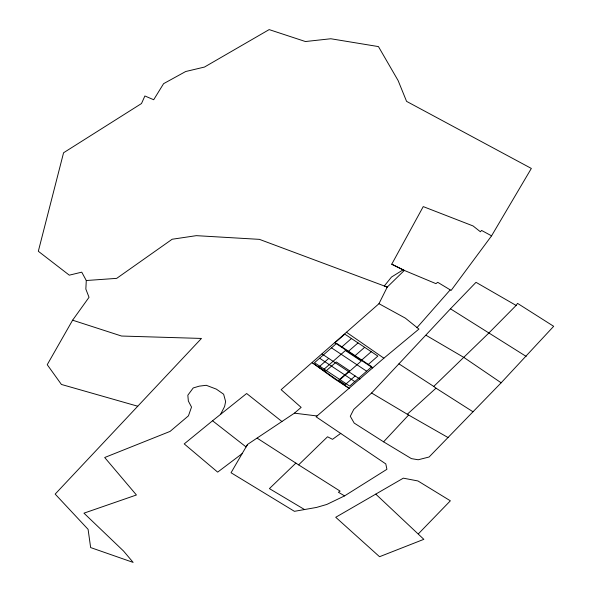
<?xml version="1.0" encoding="UTF-8"?>
<svg xmlns="http://www.w3.org/2000/svg" width="592" height="592" viewBox="0 0 592 592"><rect width="100%" height="100%" fill="white"/><g stroke="black" fill="none" stroke-linecap="round" stroke-linejoin="round"><path stroke-width="0.89" d="M491.567 235.845L481.57 230.429L480.401 231.775L473.06 225.944L423.243 206.601L391.741 264.21L404.329 270.426L435.941 283.649L437.703 282.303L451.134 290.413L491.567 235.845L531.342 168.439L406.578 101.365L398.127 80.586L378.443 46.59L330.81 38.754L305.42 41.536L269.16 29.6L204.469 67.059L185.666 71.528L163.599 83.664L153.691 99.73L144.885 95.978L141.503 103.533L63.566 152.766L38.325 251.267L69.294 275.169L81.74 272.165L86.284 280.519L85.84 289.081L89.029 297.302L72.609 320.191L47.234 364.694L61.413 384.452L137.744 406.23M247.582 444.4L242.098 453.679L217.671 472.127L184.216 443.911L212.55 420.771L246.08 446.938L247.582 444.4L294.424 413.164L301.143 407.392L281.141 389.691L378.969 303.696L387.249 287.083L404.329 270.426L391.741 264.21M220.601 414.326L224.62 406.467L225.619 401.539L223.635 394.228L216.339 389.129L206.26 385.296L199.26 386.147L193.207 387.967L187.834 395.219L188.352 401.058L191.527 407.059L188.441 415.843L170.074 431.405L104.688 457.512L136.426 494.986L83.953 513.168L123.558 551.048L133.148 562.4L90.643 547.57L88.09 529.344L55.167 494.098L201.458 338.439L121.53 336.034L72.609 320.191M242.098 453.679L231.05 472.749L294.431 511.325L316.52 507.433L326.814 504.443L344.581 495.881L386.916 469.301L385.799 463.913L316.076 416.798L383.868 358.182L418.929 329.071L405.35 318.141L378.969 303.696M516.128 305.442L517.556 303.378L553.675 326.31L501.15 382.795L429.089 457.009L418.181 459.769L411.388 458.615L383.586 441.817L354.179 423.065L350.279 416.28L353.75 409.442L371.584 393.007L450.46 308.817L476.005 282.325L516.128 305.442L488.666 333.207L433.751 386.421L398.941 363.858M416.886 327.761L450.083 290.021M383.586 441.817L408.606 415.022L448.048 437.547M418.455 533.762L450.364 500.81L417.945 480.956L403.33 478.166L335.731 517.275L379.539 556.709L423.835 539.327L375.779 494.128M257.157 438.154L298.605 464.868L327.554 436.77L332.519 439.338L340.814 433.307M295.874 463.107L269.412 488.615L304.436 509.49M371.584 393.007L407.296 414.237L435.986 388.174L472.971 411.751M334.939 342.798L344.833 334.14L377.859 356.088L367.972 364.739M328.723 358.412L318.829 367.062L325.437 371.45L336.286 361.956L349.502 370.733L338.646 380.227L345.254 384.615L355.141 375.964M341.547 347.186L351.433 338.528M324.164 369.119L345.41 350.531L361.261 361.061L340.015 379.65M348.155 351.574L358.042 342.923M354.756 355.962L364.65 347.312M361.364 360.35L371.251 351.7M212.55 420.771L246.649 393.502L281.947 421.526M403.115 269.834L391.467 277.071L384.304 285.98L387.249 287.083L259.429 239.36L196.329 235.66L172.161 239.242L116.691 278.366L86.284 280.519M294.424 413.164L317.06 415.969M426.011 335.272L463.913 357.464L501.15 382.795M344.581 495.881L338.395 492.248L340.111 491.116L298.605 464.868M407.296 414.237L408.606 415.022M526.177 356.414L450.46 308.817M334.702 342.635L372.753 367.913M331.49 347.837L366.663 371.206M322.011 353.949L359.921 379.139M319.628 358.219L354.8 381.588M346.387 332.208L383.868 358.182M433.751 386.421L435.986 388.174M336.611 343.353L314.5 362.704L349.68 386.073L371.791 366.722L336.611 343.353M349.295 388.441L334.317 378.71L312.228 362.674L349.295 388.441"/></g></svg>
